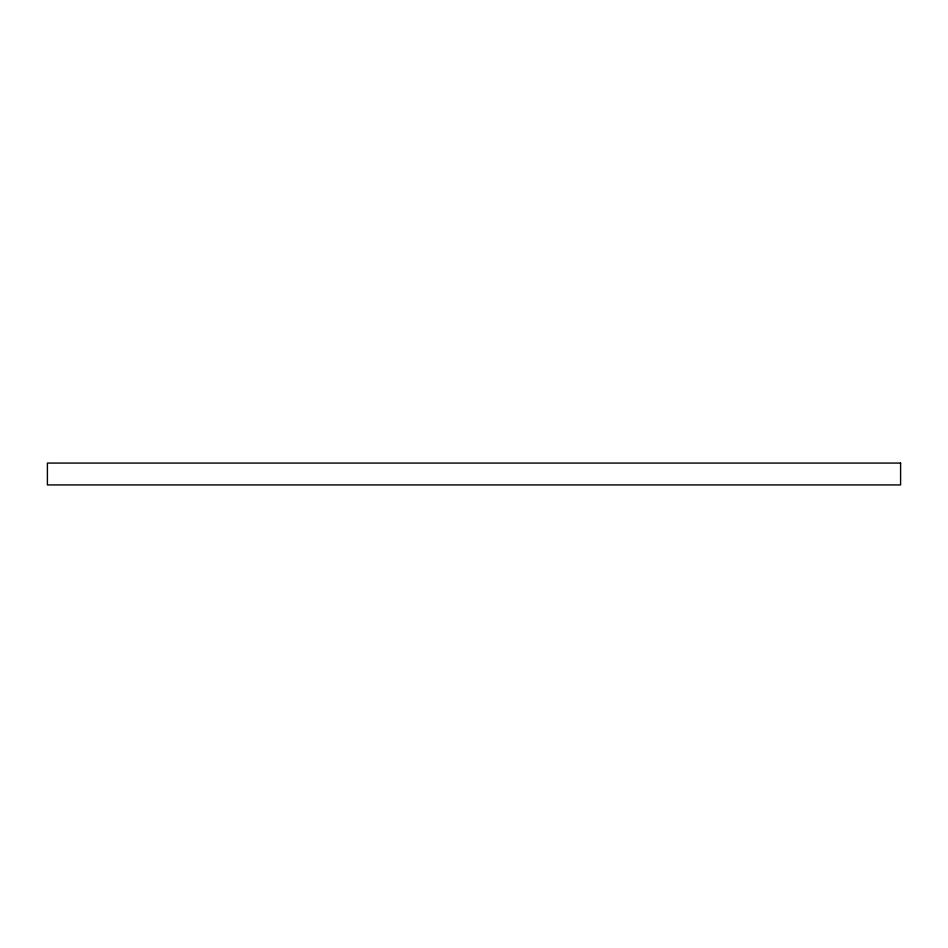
<?xml version="1.0" encoding="UTF-8"?>
<svg xmlns="http://www.w3.org/2000/svg" width="948" height="948" viewBox="0 0 948 948"><rect width="100%" height="100%" fill="white"/><g stroke="black" fill="none" stroke-linecap="round" stroke-linejoin="round"><path stroke-width="1.42" d="M900.6 463.074L47.4 463.074L47.4 484.926L900.6 484.926L900.6 463.074"/></g></svg>
